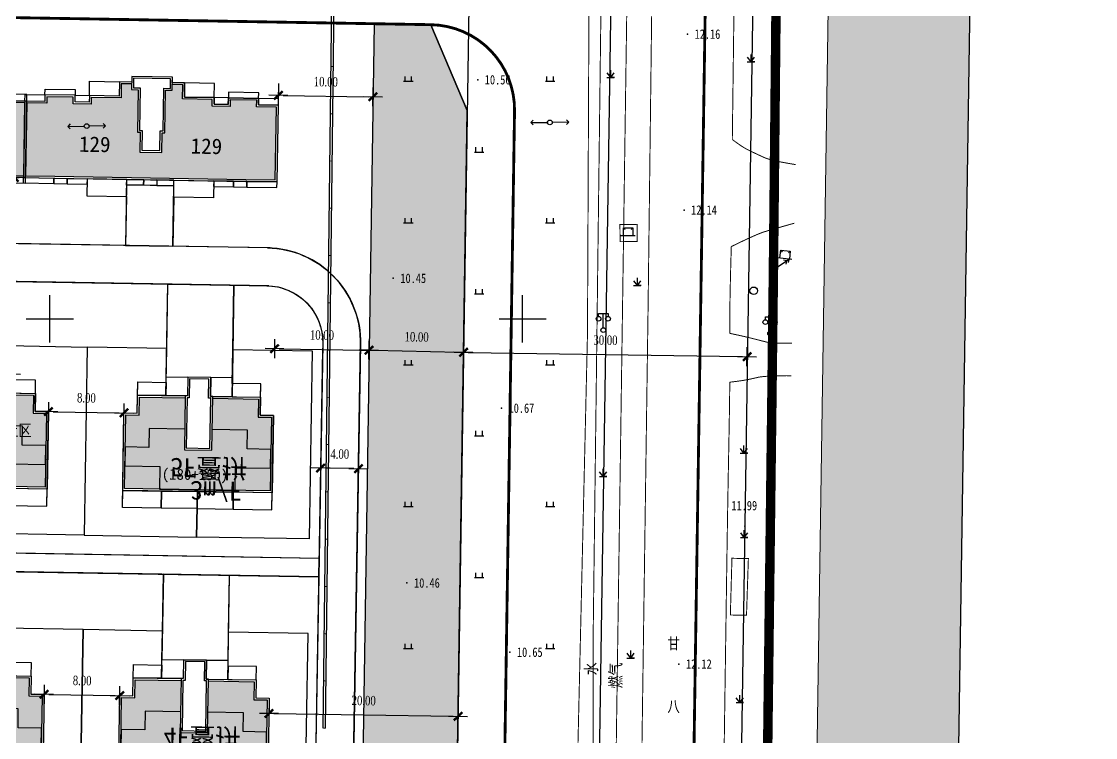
# Model space of a CAD drawing. Header units: millimetres. Extents: x -439850 to 440374, y 3556331 to 3581716.
# Drawn here: x 440082.7 to 440196.3, y 3581455.9 to 3581531.6 of the extents above; entities that cross this region are included whole.
import ezdxf
from ezdxf.enums import TextEntityAlignment as Align

# ---------------------------------------------------------------- set-up
doc = ezdxf.new("R2010")
doc.units = ezdxf.units.MM
doc.header["$LTSCALE"] = 1000
doc.header["$MEASUREMENT"] = 0
doc.linetypes.add('CENTER', pattern=[2, 1.25, -0.25, 0.25, -0.25])
for name, color, linetype in [('02E1水域', 131, 'Continuous'), ('02E1水域_H', 131, 'Continuous'), ('10G2防护绿地_H', 104, 'Continuous'), ('14中心线', 1, 'CENTER'), ('14缘石线', 7, 'Continuous'), ('14道路红线', 7, 'Continuous'), ('17特殊管线', 62, 'Continuous'), ('18标注', 7, 'Continuous'), ('DC调整', 1, 'Continuous'), ('dx', 250, 'Continuous'), ('F弹性', 55, 'Continuous'), ('建筑外轮廓线', 6, 'Continuous'), ('文字', 7, 'Continuous'), ('道路', 7, 'Continuous'), ('铺装', 6, 'Continuous')]:
    doc.layers.add(name, color=color, linetype=linetype)
doc.styles.add('-黑体', font='simhei.ttf')
doc.styles.add('HZ', font='', dxfattribs={"width": 0.8})
doc.styles.add('坐标标注', font='times.ttf', dxfattribs={"width": 0.75})
doc.styles.add('样式 1', font='simhei.ttf')
doc.styles.get('HZ').set_extended_font_data('SimSun')
doc.dimstyles.new('FAST', dxfattribs={"dimtxt": 1, "dimasz": 0.5, "dimexe": 0.5, "dimexo": 0.5, "dimgap": 1, "dimtad": 1, "dimzin": 4, "dimdsep": 46, "dimtxsty": '坐标标注', "dimblk": '尺寸起止点', "dimcen": 1, "dimadec": 1, "dimazin": 1, "dimtfac": 1, "dimtmove": 2, "dimatfit": 3, "dimldrblk": 'ARCHTICK', "dimfxl": 1.25, "dimarcsym": 0})

# ---------------------------------------------------------------- blocks, each defined once
blk = doc.blocks.new('GC155')
for p, q in [((4, 0), (0.5, 0)), ((3.419160948947703, 0), (2.919160948947703, 0.5)), ((2.919160948947703, -0.5), (3.419160948947703, 0)), ((4, 0), (3.5, 0.5)), ((3.5, -0.5), (4, 0))]:
    blk.add_line(p, q)
blk.add_circle((0, 0), 0.5)
blk = doc.blocks.new('GC154')
for p, q in [((4, 0), (0.5, 0)), ((4, 0), (3.5, 0.5)), ((3.5, -0.5), (4, 0))]:
    blk.add_line(p, q)
blk.add_circle((0, 0), 0.5)
blk = doc.blocks.new('GC022')
for p, q in [((-1.5, 0), (1.5, 0)), ((-1, 1.6), (-0.6464466094067265, 1.246446609406725)), ((-1, 1.6), (1, 1.6)), ((-1, 0), (-1, 1.6)), ((1, 1.6), (0.6464466094067265, 1.246446609406725)), ((1, 1.6), (0.9999999999999996, 0))]:
    blk.add_line(p, q)
blk = doc.blocks.new('GC097')
for p, q in [((-0.9999608355656608, 2.918269045633238), (-0.9999608355656608, 3.518269045633268)), ((-0.9999608355656608, 3.518269045633268), (1.000039164434339, 3.518269045633268)), ((3.91644343392e-05, 0.5182690456332693), (3.91644343392e-05, 3.518269045633268)), ((1.000039164434339, 3.518269045633268), (1.000039164434339, 2.918269045633259))]:
    blk.add_line(p, q)
for centre in [(-0.9999608355656608, 2.418269045633238), (1.000039164434339, 2.418269045633238), (0.0075058946569584, 0)]:
    blk.add_circle(centre, 0.5)
blk = doc.blocks.new('GC124')
for p, q in [((0, -0.7999999999999995), (-0.75, 0.2000000000000005)), ((0, -0.7999999999999995), (0, 0.7999999999999995)), ((0, -0.7999999999999995), (0.75, 0.2000000000000005)), ((-0.8, -0.7999999999999995), (0.75, -0.7999999999999995)), ((0.7999999999999994, -0.7999999999999995), (0, -0.7999999999999995))]:
    blk.add_line(p, q)
blk = doc.blocks.new('GC440')
blk.add_circle((0, 0), 0.8)
blk = doc.blocks.new('GC119')
for p, q in [((-1, 0), (1, 0)), ((-0.700000000000003, 0), (-0.700000000000003, 1)), ((0.6999999999999958, 0), (0.6999999999999958, 1))]:
    blk.add_line(p, q)
blk = doc.blocks.new('asfgghjl5463dsf')
at = {"ltscale": 0.02}
h = blk.add_hatch(color=211, dxfattribs=at)
h.dxf.hatch_style = 1
h.paths.add_polyline_path([(439644.7315185332, 3581523.314665683), (439644.7315185334, 3581521.314665683), (439647.2315185333, 3581521.314665683), (439647.2315185333, 3581524.714665683), (439645.8315185333, 3581524.714665683), (439645.8315185333, 3581526.614665683), (439640.9815185332, 3581526.614665683), (439640.9815185333, 3581523.314665683)])
h.paths.add_polyline_path([(439638.0815185334, 3581523.314665683), (439638.0815185334, 3581526.614665683), (439633.2315185333, 3581526.614665683), (439633.2315185333, 3581524.714665683), (439631.8315185333, 3581524.714665683), (439631.8315185333, 3581521.314665683), (439634.3315185333, 3581521.314665683), (439634.3315185333, 3581523.314665683)])
h.paths.add_polyline_path([(439638.0815185334, 3581523.314665683), (439634.3315185333, 3581523.314665683), (439634.3315185333, 3581521.314665683), (439631.8315185333, 3581521.314665683), (439631.8315185333, 3581519.314665683), (439635.5315185334, 3581519.314665683), (439635.5315059177, 3581516.914665683), (439643.5315185334, 3581516.914665683), (439643.5315185329, 3581519.314665683), (439647.2315185333, 3581519.314665683), (439647.2315185333, 3581521.314665683), (439644.7315185334, 3581521.314665683), (439644.7315185332, 3581523.314665683), (439640.9815185333, 3581523.314665683), (439640.9815185334, 3581521.114665683), (439638.0815185334, 3581521.114665683)])
h.paths.add_polyline_path([(439643.5315185334, 3581516.914665683), (439647.2315185333, 3581516.914665683), (439647.2315185333, 3581519.314665683), (439643.5315185329, 3581519.314665683)], flags=17)
h.paths.add_polyline_path([(439635.5315185334, 3581519.314665683), (439631.8315185333, 3581519.314665683), (439631.8315185333, 3581516.914665683), (439635.5315059177, 3581516.914665683)], flags=17)
h.paths.add_polyline_path([(439635.3872927377, 3581517.464220302), (439643.5153215017, 3581517.464220302), (439643.5153215017, 3581519.580793784), (439635.3872927377, 3581519.580793784)], flags=25)
at = {"color": 76, "ltscale": 0.02}
for points in [[(439635.7315185333, 3581514.914665683), (439631.6315185334, 3581514.914665683), (439631.6315185333, 3581524.914665683), (439633.0315185333, 3581524.914665683), (439633.0315185333, 3581528.214653322), (439636.0315185334, 3581528.214653322), (439636.0315185334, 3581531.814665683), (439627.6315185334, 3581531.814665683), (439627.6315185334, 3581511.914665683), (439639.5315185333, 3581511.914665683), (439639.5315185333, 3581516.714665682), (439635.7315185333, 3581516.714665682)], [(439643.3315185333, 3581514.914665683), (439647.4315185333, 3581514.914665683), (439647.4315185334, 3581524.914665683), (439646.0315185334, 3581524.914665683), (439646.0315185334, 3581528.214653322), (439643.0315185333, 3581528.214653322), (439643.0315185333, 3581531.814665683), (439651.4315185334, 3581531.814665683), (439651.4315185334, 3581511.914665683), (439639.5315185333, 3581511.914665683), (439639.5315185333, 3581516.714665682), (439643.3315185333, 3581516.714665682)]]:
    blk.add_lwpolyline(points, close=True, dxfattribs=at)
for points in [[(439643.0315185333, 3581528.814665682), (439643.0315185333, 3581531.814665683)], [(439639.5315185333, 3581516.714665682), (439639.5315185333, 3581511.914665683)]]:
    blk.add_lwpolyline(points, dxfattribs=at)
at = {"layer": '建筑外轮廓线', "color": 8}
for points in [[(439633.0315185333, 3581528.214653322), (439636.0315185334, 3581528.214653322), (439636.0315185334, 3581526.814665683), (439633.0315185333, 3581526.814665683)], [(439636.0315185334, 3581528.814665682), (439638.3065185333, 3581528.814665682), (439638.3065185333, 3581526.814665683), (439636.0315185334, 3581526.814665683)], [(439638.5065185334, 3581528.614665682), (439638.5065185334, 3581526.614665683), (439638.2815185333, 3581526.614665683), (439638.2815185333, 3581521.314665683), (439640.7815185333, 3581521.314665683), (439640.7815185333, 3581526.614665683), (439640.5565185333, 3581526.614665683), (439640.5565185333, 3581528.614665682)], [(439643.0315185333, 3581528.814665682), (439640.7565185334, 3581528.814665682), (439640.7565185334, 3581526.814665683), (439643.0315185333, 3581526.814665683)], [(439646.0315185334, 3581528.214653322), (439643.0315185333, 3581528.214653322), (439643.0315185333, 3581526.814665683), (439646.0315185334, 3581526.814665683)], [(439631.6315185333, 3581516.714665682), (439635.7315185333, 3581516.714665682), (439635.7315185333, 3581514.914665683), (439631.6315185333, 3581514.914665683)], [(439635.7315185333, 3581516.714665682), (439639.5315185333, 3581516.714665682), (439639.5315185333, 3581514.914665683), (439635.7315185333, 3581514.914665683)], [(439643.3315185333, 3581516.714665682), (439639.5315185333, 3581516.714665682), (439639.5315185333, 3581514.914665683), (439643.3315185333, 3581514.914665683)], [(439647.4315185333, 3581516.714665682), (439643.3315185333, 3581516.714665682), (439643.3315185333, 3581514.914665683), (439647.4315185333, 3581514.914665683)]]:
    blk.add_lwpolyline(points, close=True, dxfattribs=at)
at = {"layer": '建筑外轮廓线', "color": 6}
blk.add_lwpolyline([(439638.3065185333, 3581528.814665682), (439638.3065185333, 3581526.814665683), (439638.0815185334, 3581526.814665683), (439638.0815185334, 3581521.114665683), (439640.9815185334, 3581521.114665683), (439640.9815185332, 3581526.814665683), (439640.7565185334, 3581526.814665683), (439640.7565185334, 3581528.814665682)], close=True, dxfattribs=at)
blk.add_lwpolyline([(439640.9815185334, 3581526.814665683), (439646.0315185334, 3581526.814665683), (439646.0315185334, 3581524.914665683), (439647.4315185334, 3581524.914665683), (439647.4315185334, 3581516.714665682), (439639.5315185333, 3581516.714665682), (439631.6315185333, 3581516.714665682), (439631.6315185333, 3581524.914665683), (439633.0315185333, 3581524.914665683), (439633.0315185333, 3581526.814665683), (439638.0815185334, 3581526.814665683)], dxfattribs=at)
at = {"layer": '建筑外轮廓线', "color": 8}
for points in [[(439640.9815185334, 3581526.614665683), (439645.8315185333, 3581526.614665683), (439645.8315185333, 3581524.714665683), (439647.2315185333, 3581524.714665683), (439647.2315185333, 3581516.914665683), (439639.5315185333, 3581516.914665683), (439631.8315185333, 3581516.914665683), (439631.8315185333, 3581524.714665683), (439633.2315185333, 3581524.714665683), (439633.2315185333, 3581526.614665683), (439638.0815185334, 3581526.614665683)], [(439638.0815185334, 3581523.314665683), (439634.3315185333, 3581523.314665683), (439634.3315185333, 3581521.314665683), (439631.8315185333, 3581521.314665683), (439631.8315185333, 3581519.314665683), (439635.5315185334, 3581519.314665683), (439635.5315059177, 3581516.914665683), (439643.5315185334, 3581516.914665683), (439643.5315185329, 3581519.314665683), (439647.2315185333, 3581519.314665683), (439647.2315185333, 3581521.314665683), (439644.7315185334, 3581521.314665683), (439644.7315185332, 3581523.314665683), (439640.9815185333, 3581523.314665683)]]:
    blk.add_lwpolyline(points, dxfattribs=at)
at = {"layer": 'DC调整', "color": 3, "style": '样式 1'}
blk.add_text('(180+150)', height=1.146879999999999, dxfattribs=at).set_placement((439635.7400549849, 3581517.939402324))
blk = doc.blocks.new('sagg21asa21fas')
at = {"ltscale": 0.02}
h = blk.add_hatch(color=40, dxfattribs=at)
h.dxf.hatch_style = 1
h.paths.add_polyline_path([(437140.6698015593, 3586214.115563793), (437139.2698015593, 3586214.115563793), (437139.2698015593, 3586216.015563794), (437134.4198015592, 3586216.015563794), (437134.4198015592, 3586212.715563793), (437138.1698015591, 3586212.715563794), (437138.1698015593, 3586210.715563794), (437140.6698015593, 3586210.715563794)])
h.paths.add_polyline_path([(437131.5198015593, 3586216.015563794), (437126.6698015593, 3586216.015563794), (437126.6698015593, 3586214.115563793), (437125.2698015593, 3586214.115563793), (437125.2698015593, 3586210.715563794), (437127.7698015592, 3586210.715563794), (437127.7698015592, 3586212.715563794), (437131.5198015593, 3586212.715563794)])
h.paths.add_polyline_path([(437140.6698015593, 3586210.715563794), (437138.1698015593, 3586210.715563794), (437138.1698015591, 3586212.715563794), (437134.4198015592, 3586212.715563793), (437134.4198015593, 3586210.515563793), (437131.5198015593, 3586210.515563793), (437131.5198015593, 3586212.715563794), (437127.7698015592, 3586212.715563794), (437127.7698015592, 3586210.715563794), (437125.2698015593, 3586210.715563794), (437125.2698015593, 3586208.715563793), (437128.9698015593, 3586208.715563793), (437128.9697889436, 3586206.315563793), (437136.9698015593, 3586206.315563793), (437136.9698015588, 3586208.715563794), (437140.6698015593, 3586208.715563793)])
h.paths.add_polyline_path([(437128.9698015593, 3586208.715563793), (437125.2698015593, 3586208.715563793), (437125.2698015593, 3586206.315563793), (437128.9697889436, 3586206.315563793)], flags=17)
h.paths.add_polyline_path([(437140.6698015593, 3586208.715563793), (437136.9698015588, 3586208.715563794), (437136.9698015593, 3586206.315563793), (437140.6698015593, 3586206.315563793)], flags=17)
h.paths.add_polyline_path([(437128.8255757636, 3586206.865118411), (437136.9536045278, 3586206.865118411), (437136.9536045278, 3586208.981691895), (437128.8255757636, 3586208.981691895)], flags=25)
at = {"color": 76, "ltscale": 0.02}
for p, q in [((437129.4698015593, 3586218.215563794), (437129.4698015593, 3586221.215563794)), ((437136.4698015592, 3586218.215563794), (437136.4698015592, 3586221.215563794)), ((437132.9698015593, 3586206.115563793), (437132.9698015593, 3586201.315563794))]:
    blk.add_line(p, q, dxfattribs=at)
blk.add_lwpolyline([(437129.4698015593, 3586221.215563794), (437121.0698015593, 3586221.215563794), (437121.0698015593, 3586201.315563794), (437144.8698015593, 3586201.315563794), (437144.8698015593, 3586221.215563794), (437136.4698015592, 3586221.215563794)], dxfattribs=at)
at = {"layer": '建筑外轮廓线', "color": 8}
for points in [[(437129.4698015593, 3586218.215563794), (437131.7448015592, 3586218.215563794), (437131.7448015592, 3586216.215563794), (437129.4698015593, 3586216.215563794)], [(437131.9448015593, 3586218.015563793), (437131.9448015593, 3586216.015563794), (437131.7198015593, 3586216.015563794), (437131.7198015593, 3586210.715563793), (437134.2198015592, 3586210.715563793), (437134.2198015592, 3586216.015563794), (437133.9948015593, 3586216.015563794), (437133.9948015593, 3586218.015563793)], [(437136.4698015592, 3586218.215563794), (437134.1948015593, 3586218.215563794), (437134.1948015593, 3586216.215563794), (437136.4698015592, 3586216.215563794)], [(437126.4698015592, 3586217.615551433), (437129.4698015593, 3586217.615551433), (437129.4698015593, 3586216.215563794), (437126.4698015592, 3586216.215563794)], [(437139.4698015593, 3586217.615551433), (437136.4698015592, 3586217.615551433), (437136.4698015592, 3586216.215563794), (437139.4698015593, 3586216.215563794)], [(437125.0698015592, 3586206.115563793), (437129.1698015592, 3586206.115563793), (437129.1698015592, 3586204.315563794), (437125.0698015592, 3586204.315563794)], [(437129.1698015592, 3586206.115563793), (437132.9698015593, 3586206.115563793), (437132.9698015593, 3586204.315563794), (437129.1698015592, 3586204.315563794)], [(437136.7698015593, 3586206.115563793), (437132.9698015593, 3586206.115563793), (437132.9698015593, 3586204.315563794), (437136.7698015593, 3586204.315563794)], [(437140.8698015592, 3586206.115563793), (437136.7698015593, 3586206.115563793), (437136.7698015593, 3586204.315563794), (437140.8698015592, 3586204.315563794)]]:
    blk.add_lwpolyline(points, close=True, dxfattribs=at)
at = {"layer": '建筑外轮廓线', "color": 6}
blk.add_lwpolyline([(437131.7448015592, 3586218.215563794), (437131.7448015592, 3586216.215563794), (437131.5198015593, 3586216.215563794), (437131.5198015593, 3586210.515563793), (437134.4198015593, 3586210.515563793), (437134.4198015592, 3586216.215563794), (437134.1948015593, 3586216.215563794), (437134.1948015593, 3586218.215563794)], close=True, dxfattribs=at)
blk.add_lwpolyline([(437134.4198015593, 3586216.215563794), (437139.4698015593, 3586216.215563794), (437139.4698015593, 3586214.315563793), (437140.8698015593, 3586214.315563793), (437140.8698015593, 3586206.115563793), (437132.9698015593, 3586206.115563793), (437125.0698015592, 3586206.115563793), (437125.0698015592, 3586214.315563793), (437126.4698015592, 3586214.315563793), (437126.4698015592, 3586216.215563794), (437131.5198015593, 3586216.215563794)], dxfattribs=at)
at = {"layer": '建筑外轮廓线', "color": 8}
for points in [[(437134.4198015593, 3586216.015563794), (437139.2698015593, 3586216.015563794), (437139.2698015593, 3586214.115563793), (437140.6698015593, 3586214.115563793), (437140.6698015593, 3586206.315563793), (437132.9698015593, 3586206.315563793), (437125.2698015593, 3586206.315563793), (437125.2698015593, 3586214.115563793), (437126.6698015593, 3586214.115563793), (437126.6698015593, 3586216.015563794), (437131.5198015593, 3586216.015563794)], [(437131.5198015593, 3586212.715563794), (437127.7698015592, 3586212.715563794), (437127.7698015592, 3586210.715563794), (437125.2698015593, 3586210.715563794), (437125.2698015593, 3586208.715563793), (437128.9698015593, 3586208.715563793), (437128.9697889436, 3586206.315563793), (437136.9698015593, 3586206.315563793), (437136.9698015588, 3586208.715563794), (437140.6698015593, 3586208.715563793), (437140.6698015593, 3586210.715563794), (437138.1698015593, 3586210.715563794), (437138.1698015591, 3586212.715563794), (437134.4198015592, 3586212.715563793)]]:
    blk.add_lwpolyline(points, dxfattribs=at)
at = {"layer": 'DC调整', "color": 3, "style": '样式 1'}
blk.add_text('(160+140)', height=1.146879999999999, dxfattribs=at).set_placement((437129.1783380108, 3586207.340300434))
blk = doc.blocks.new('sagfghag5ag1asdfagsd')
at = {"ltscale": 0.02}
h = blk.add_hatch(color=121, dxfattribs=at)
h.dxf.hatch_style = 1
h.paths.add_polyline_path([(439529.7938858396, 3580669.999535487), (439527.6938858397, 3580669.999535487), (439527.6938858397, 3580670.699535487), (439524.8938858396, 3580670.699535488), (439524.8938858396, 3580669.999535487), (439522.9938858397, 3580669.999535487), (439522.9938858397, 3580670.699535488), (439519.8438858374, 3580670.699535488), (439519.8438858546, 3580672.199535487), (439518.743885841, 3580672.199535487), (439518.743885842, 3580671.599535392), (439518.0438858417, 3580671.599535393), (439518.0438858424, 3580667.099535392), (439517.7438858421, 3580667.099535392), (439517.7438858421, 3580664.999535393), (439515.4438858415, 3580664.999535393), (439515.4438858415, 3580667.099535393), (439515.1438858415, 3580667.099535393), (439515.1438858418, 3580671.599535393), (439514.4438858414, 3580671.599535392), (439514.4438858414, 3580672.199535487), (439513.3438858265, 3580672.199535487), (439513.3438858437, 3580670.699535488), (439510.1938858415, 3580670.699535488), (439510.1938858415, 3580669.999535488), (439508.2938858415, 3580669.999535487), (439508.2938858415, 3580670.699535488), (439505.4938858415, 3580670.699535488), (439505.4938858415, 3580669.999535488), (439503.3938858414, 3580669.999535488), (439503.3938858414, 3580662.299535487), (439506.4938858414, 3580662.299535487), (439516.5938858405, 3580662.299535488), (439526.6938858396, 3580662.299535487), (439529.7938858396, 3580662.299535487)])
h.paths.add_polyline_path([(439520.2868247161, 3580664.535893973), (439524.6313375904, 3580664.527313039), (439524.6361370953, 3580666.957294817), (439520.2916242211, 3580666.965875749)], flags=24)
h.paths.add_polyline_path([(439508.4827982819, 3580664.527167599), (439512.8273111562, 3580664.535748533), (439512.8225116511, 3580666.96573031), (439508.477998777, 3580666.957149377)], flags=24)
at = {"layer": '建筑外轮廓线', "color": 6}
blk.add_lwpolyline([(439516.5938858406, 3580672.999535488), (439514.4438858415, 3580672.999535488), (439514.4438858385, 3580672.399535488), (439513.1438858242, 3580672.399535488), (439513.1438858415, 3580670.899535487), (439509.9938858414, 3580670.899535487), (439509.9938858414, 3580670.199535488), (439508.4938858415, 3580670.199535488), (439508.4938858414, 3580670.899535487), (439505.2938858414, 3580670.899535487), (439505.2938858414, 3580670.199535488), (439503.1938858415, 3580670.199535488), (439503.1938858415, 3580662.099535487), (439506.4938858414, 3580662.099535487), (439516.5938858405, 3580662.099535487), (439526.6938858396, 3580662.099535487), (439529.9938858395, 3580662.099535487), (439529.9938858396, 3580670.199535488), (439527.8938858396, 3580670.199535488), (439527.8938858396, 3580670.899535487), (439524.6938858397, 3580670.899535487), (439524.6938858397, 3580670.199535488), (439523.1938858397, 3580670.199535488), (439523.1938858397, 3580670.899535487), (439520.0438858397, 3580670.899535487), (439520.0438858569, 3580672.399535488), (439518.7438858427, 3580672.399535488), (439518.7438858397, 3580672.999535488), (439516.5938858406, 3580672.999535488)], dxfattribs=at)
blk.add_lwpolyline([(439514.4438858414, 3580672.999535392), (439514.4438858414, 3580671.599535392), (439515.1438858418, 3580671.599535393), (439515.1438858415, 3580667.099535393), (439515.4438858415, 3580667.099535393), (439515.4438858415, 3580664.999535393), (439517.7438858421, 3580664.999535393), (439517.7438858421, 3580667.099535392), (439518.0438858424, 3580667.099535392), (439518.0438858417, 3580671.599535393), (439518.743885842, 3580671.599535392), (439518.7438858397, 3580672.999535392)], close=True, dxfattribs=at)
at = {"layer": '建筑外轮廓线', "color": 8}
for points in [[(439514.6438858414, 3580672.799535392), (439514.6438858414, 3580671.799535393), (439515.3438858417, 3580671.799535394), (439515.3438858415, 3580667.299535392), (439515.6438858415, 3580667.299535392), (439515.6438858415, 3580665.199535392), (439517.5438858421, 3580665.199535392), (439517.5438858421, 3580667.299535392), (439517.8438858424, 3580667.299535392), (439517.8438858417, 3580671.799535394), (439518.5438858416, 3580671.799535393), (439518.54388584, 3580672.799535392)], [(439505.2938858414, 3580671.499535487), (439508.4938858414, 3580671.499535487), (439508.4938858414, 3580670.899535487), (439505.2938858414, 3580670.899535487)], [(439509.9938858414, 3580670.899535487), (439509.9938858414, 3580672.399535488), (439513.1438858242, 3580672.399535524), (439513.1438858415, 3580670.899535487)], [(439523.1938858422, 3580670.899535487), (439523.1938858422, 3580672.399535488), (439520.0438858593, 3580672.399535524), (439520.043885842, 3580670.899535487)], [(439527.8938858421, 3580671.499535487), (439524.6938858421, 3580671.499535487), (439524.6938858421, 3580670.899535487), (439527.8938858421, 3580670.899535487)], [(439503.1938858415, 3580670.899535487), (439505.2938858414, 3580670.899535487), (439505.2938858414, 3580670.199535488), (439503.1938858415, 3580670.199535488)], [(439508.4938858414, 3580670.899535392), (439509.9938858414, 3580670.899535392), (439509.9938858414, 3580670.199535392), (439508.4938858414, 3580670.199535392)], [(439524.6938858421, 3580670.899535392), (439523.1938858422, 3580670.899535392), (439523.1938858422, 3580670.199535392), (439524.6938858421, 3580670.199535392)], [(439529.993885842, 3580670.899535487), (439527.8938858421, 3580670.899535487), (439527.8938858421, 3580670.199535488), (439529.993885842, 3580670.199535488)], [(439503.1938858415, 3580662.099535392), (439506.3938858415, 3580662.099535392), (439506.3938858415, 3580661.499535392), (439503.1938858415, 3580661.499535392)], [(439506.3938858415, 3580662.099535392), (439507.7938858415, 3580662.099535392), (439507.7938858415, 3580661.499535392), (439506.3938858415, 3580661.499535392)], [(439507.7938858415, 3580662.099535392), (439509.8938858414, 3580662.099535392), (439509.8938858414, 3580661.499535392), (439507.7938858415, 3580661.499535392)], [(439509.8938858414, 3580662.099535487), (439509.8938858415, 3580660.299535487), (439514.0938858415, 3580660.299535487), (439514.0938858413, 3580662.099535487)], [(439514.0938858413, 3580662.099535392), (439515.8938858414, 3580662.099535392), (439515.8938858414, 3580661.499535393), (439514.0938858413, 3580661.499535393)], [(439515.8938858414, 3580662.099535392), (439517.2938858421, 3580662.099535392), (439517.2938858421, 3580661.499535393), (439515.8938858414, 3580661.499535393)], [(439519.0938858422, 3580662.099535392), (439517.2938858421, 3580662.099535392), (439517.2938858421, 3580661.499535393), (439519.0938858422, 3580661.499535393)], [(439523.2938858421, 3580662.099535487), (439523.293885842, 3580660.299535487), (439519.0938858421, 3580660.299535487), (439519.0938858422, 3580662.099535487)], [(439525.3938858421, 3580662.099535392), (439523.2938858421, 3580662.099535392), (439523.2938858421, 3580661.499535392), (439525.3938858421, 3580661.499535392)], [(439526.793885842, 3580662.099535392), (439525.3938858421, 3580662.099535392), (439525.3938858421, 3580661.499535392), (439526.793885842, 3580661.499535392)], [(439529.993885842, 3580662.099535392), (439526.793885842, 3580662.099535392), (439526.793885842, 3580661.499535392), (439529.993885842, 3580661.499535392)]]:
    blk.add_lwpolyline(points, close=True, dxfattribs=at)
blk.add_lwpolyline([(439514.4438858414, 3580672.199535487), (439513.3438858265, 3580672.199535487), (439513.3438858437, 3580670.699535488), (439510.1938858415, 3580670.699535488), (439510.1938858415, 3580669.999535488), (439508.2938858415, 3580669.999535487), (439508.2938858415, 3580670.699535488), (439505.4938858415, 3580670.699535488), (439505.4938858415, 3580669.999535488), (439503.3938858414, 3580669.999535488), (439503.3938858414, 3580662.299535487), (439506.4938858414, 3580662.299535487), (439516.5938858405, 3580662.299535488), (439526.6938858396, 3580662.299535487), (439529.7938858396, 3580662.299535487), (439529.7938858396, 3580669.999535487), (439527.6938858397, 3580669.999535487), (439527.6938858397, 3580670.699535487), (439524.8938858396, 3580670.699535488), (439524.8938858396, 3580669.999535487), (439522.9938858397, 3580669.999535487), (439522.9938858397, 3580670.699535488), (439519.8438858374, 3580670.699535488), (439519.8438858546, 3580672.199535487), (439518.743885841, 3580672.199535487)], dxfattribs=at)
at = {"layer": '建筑外轮廓线', "color": 3, "style": '样式 1'}
for rotation, p in [(0.1131658785921997, (439510.6526367865, 3580665.755653432)), (359.8868341214084, (439522.4614990857, 3580665.755798871))]:
    blk.add_text('129', height=1.6384, rotation=rotation, dxfattribs=at).set_placement(p, align=Align.MIDDLE_CENTER)
blk = doc.blocks.new('尺寸起止点')
for p, q in [((-2, 0), (2, 0)), ((0, -2), (0, 2))]:
    blk.add_line(p, q)
blk.add_lwpolyline([(-0.8838834764832197, -0.8838834764831631, 0.5, 0.5, 0), (0.8838834764831061, 0.8838834764832197, 0, 0, 0)], format="xyseb")
blk = doc.blocks.new('*D124')
at = {"layer": '18标注', "color": 0, "lineweight": -2, "ltscale": 0.02, "transparency": 16777216}
for p, q in [((440081.6342278222, 3581494.830472153), (440081.9688448895, 3581514.627641418)), ((440082.0808099986, 3581515.12582037), (440082.4772234103, 3581515.119120084)), ((440081.7292932211, 3581494.328793916), (440082.1257064887, 3581494.322093632))]:
    blk.add_line(p, q, dxfattribs=at)
at = {"layer": 'Defpoints', "color": 0, "ltscale": 0.02, "transparency": 16777216}
for p in [(440081.580881405, 3581515.134270298), (440081.9772948167, 3581515.127570012), (440081.2293646274, 3581494.337243843)]:
    blk.add_point(p, dxfattribs=at)
at = {"layer": '18标注', "color": 0, "lineweight": -2, "ltscale": 0.02, "transparency": 16777216, "xscale": 0.5, "yscale": 0.5, "zscale": 0.5}
for p, rotation in [((440081.9772948167, 3581515.127570011), 89.03166356674527), ((440081.625777895, 3581494.330543559), 269.0316635667453)]:
    blk.add_blockref('尺寸起止点', p, dxfattribs=dict(at, rotation=rotation))
at = {"layer": '18标注', "color": 0, "ltscale": 0.02, "transparency": 16777216, "insert": (440080.2916582883, 3581504.75457715), "char_height": 1, "attachment_point": 5, "rotation": 89.03166356674527, "style": '坐标标注'}
blk.add_mtext('20.80', dxfattribs=at)
blk = doc.blocks.new('_ArchTick')
at = {"color": 0, "linetype": 'ByBlock', "const_width": 0.4}
blk.add_lwpolyline([(-0.5, -0.5), (0.5, 0.5)], dxfattribs=at)
blk = doc.blocks.new('*D72')
at = {"layer": '18标注', "color": 0, "lineweight": -2, "ltscale": 0.02, "transparency": 16777216}
for p, q in [((440109.9044021846, 3581525.057026381), (440109.8778829919, 3581523.311423159)), ((440119.903248402, 3581524.905123973), (440119.8767292092, 3581523.159520752)), ((440110.385420423, 3581523.80377035), (440119.3843820187, 3581523.667058184))]:
    blk.add_line(p, q, dxfattribs=at)
at = {"layer": 'Defpoints', "color": 0, "ltscale": 0.02, "transparency": 16777216}
for p in [(440109.911997305, 3581525.556968692), (440119.9108435223, 3581525.405066285), (440119.8843243295, 3581523.659463064)]:
    blk.add_point(p, dxfattribs=at)
at = {"layer": '18标注', "color": 0, "lineweight": -2, "ltscale": 0.02, "transparency": 16777216, "xscale": 0.5, "yscale": 0.5, "zscale": 0.5}
for p, rotation in [((440109.8854781123, 3581523.81136547), 179.1296298474983), ((440119.8843243295, 3581523.659463063), 359.1296298474984)]:
    blk.add_blockref('尺寸起止点', p, dxfattribs=dict(at, rotation=rotation))
at = {"layer": '18标注', "color": 0, "ltscale": 0.02, "transparency": 16777216, "insert": (440114.9078399081, 3581525.245333762), "char_height": 1, "attachment_point": 5, "rotation": 359.12962984749834, "style": '坐标标注'}
blk.add_mtext('10.00', dxfattribs=at)
blk = doc.blocks.new('*D127')
at = {"layer": '18标注', "color": 0, "lineweight": -2, "ltscale": 0.02, "transparency": 16777216}
for p, q in [((440108.9094399911, 3581459.56448953), (440108.8846566416, 3581457.933146713)), ((440128.9071324244, 3581459.260684716), (440128.8823490749, 3581457.6293419)), ((440109.3921940727, 3581458.425493904), (440128.3900018845, 3581458.136879331))]:
    blk.add_line(p, q, dxfattribs=at)
at = {"layer": 'Defpoints', "color": 0, "ltscale": 0.02, "transparency": 16777216}
for p in [(440108.9170351114, 3581460.064431841), (440128.9147275448, 3581459.760627027), (440128.8899441953, 3581458.12928421)]:
    blk.add_point(p, dxfattribs=at)
at = {"layer": '18标注', "color": 0, "lineweight": -2, "ltscale": 0.02, "transparency": 16777216, "xscale": 0.5, "yscale": 0.5, "zscale": 0.5}
for p, rotation in [((440108.892251762, 3581458.433089024), 179.1296298448357), ((440128.8899441953, 3581458.12928421), 359.1296298448358)]:
    blk.add_blockref('尺寸起止点', p, dxfattribs=dict(at, rotation=rotation))
at = {"layer": '18标注', "color": 0, "ltscale": 0.02, "transparency": 16777216, "insert": (440118.9140366657, 3581459.791106112), "char_height": 1, "attachment_point": 5, "rotation": 359.12962984483573, "style": '坐标标注'}
blk.add_mtext('20.00', dxfattribs=at)
blk = doc.blocks.new('*D92')
at = {"layer": '18标注', "color": 0, "lineweight": -2, "ltscale": 0.02, "transparency": 16777216}
blk.add_line((440086.0627555467, 3581490.354992342), (440093.0617558587, 3581490.236693569), dxfattribs=at)
at = {"layer": 'Defpoints', "color": 0, "ltscale": 0.02, "transparency": 16777216}
for p in [(440085.5628269531, 3581490.36344227), (440093.5616844528, 3581490.228243671), (440093.5616844526, 3581490.228243656)]:
    blk.add_point(p, dxfattribs=at)
at = {"layer": '18标注', "color": 0, "lineweight": -2, "ltscale": 0.02, "transparency": 16777216, "xscale": 0.5, "yscale": 0.5, "zscale": 0.5}
for p, rotation in [((440085.5628269529, 3581490.363442255), 179.0316652646954), ((440093.5616844526, 3581490.228243656), 359.0316652646955)]:
    blk.add_blockref('尺寸起止点', p, dxfattribs=dict(at, rotation=rotation))
at = {"layer": '18标注', "color": 0, "ltscale": 0.02, "transparency": 16777216, "insert": (440089.5877760222, 3581491.805721023), "char_height": 1, "attachment_point": 5, "rotation": 359.0316652646955, "style": '坐标标注'}
blk.add_mtext('8.00', dxfattribs=at)
blk = doc.blocks.new('*D95')
at = {"layer": '18标注', "color": 0, "lineweight": -2, "ltscale": 0.02, "transparency": 16777216}
blk.add_line((440085.6134425081, 3581460.458314727), (440092.6124428202, 3581460.340015953), dxfattribs=at)
at = {"layer": 'Defpoints', "color": 0, "ltscale": 0.02, "transparency": 16777216}
for p in [(440085.1135139145, 3581460.466764653), (440093.1123714142, 3581460.331566055), (440093.112371414, 3581460.331566041)]:
    blk.add_point(p, dxfattribs=at)
at = {"layer": '18标注', "color": 0, "lineweight": -2, "ltscale": 0.02, "transparency": 16777216, "xscale": 0.5, "yscale": 0.5, "zscale": 0.5}
for p, rotation in [((440085.1135139143, 3581460.466764639), 179.0316652646954), ((440093.112371414, 3581460.331566041), 359.0316652646955)]:
    blk.add_blockref('尺寸起止点', p, dxfattribs=dict(at, rotation=rotation))
at = {"layer": '18标注', "color": 0, "ltscale": 0.02, "transparency": 16777216, "insert": (440089.1384629836, 3581461.909043408), "char_height": 1, "attachment_point": 5, "rotation": 359.0316652646955, "style": '坐标标注'}
blk.add_mtext('8.00', dxfattribs=at)
blk = doc.blocks.new('*D74')
at = {"layer": '18标注', "color": 0, "lineweight": -2, "ltscale": 0.02, "transparency": 16777216}
blk.add_line((440129.9604417515, 3581496.616438096), (440158.9570957791, 3581496.175921117), dxfattribs=at)
at = {"layer": 'Defpoints', "color": 0, "ltscale": 0.02, "transparency": 16777216}
for p in [(440129.4604994403, 3581496.624033192), (440159.4570380894, 3581496.168325973), (440159.4570380899, 3581496.168325996)]:
    blk.add_point(p, dxfattribs=at)
at = {"layer": '18标注', "color": 0, "lineweight": -2, "ltscale": 0.02, "transparency": 16777216, "xscale": 0.5, "yscale": 0.5, "zscale": 0.5}
for p, rotation in [((440129.4604994407, 3581496.624033216), 179.1296298459957), ((440159.4570380899, 3581496.168325996), 359.1296298459957)]:
    blk.add_blockref('尺寸起止点', p, dxfattribs=dict(at, rotation=rotation))
at = {"layer": '18标注', "color": 0, "ltscale": 0.02, "transparency": 16777216, "insert": (440144.4817074525, 3581497.906099102), "char_height": 1, "attachment_point": 5, "rotation": 359.12962984599574, "style": '坐标标注'}
blk.add_mtext('30.00', dxfattribs=at)
blk = doc.blocks.new('*D75')
at = {"layer": '18标注', "color": 0, "lineweight": -2, "ltscale": 0.02, "transparency": 16777216}
blk.add_line((440119.9770742731, 3581496.849602376), (440128.9750933783, 3581496.649203097), dxfattribs=at)
at = {"layer": 'Defpoints', "color": 0, "ltscale": 0.02, "transparency": 16777216}
for p in [(440119.4771982318, 3581496.860735359), (440129.4749694195, 3581496.638070114), (440129.4749694196, 3581496.638070114)]:
    blk.add_point(p, dxfattribs=at)
at = {"layer": '18标注', "color": 0, "lineweight": -2, "ltscale": 0.02, "transparency": 16777216, "xscale": 0.5, "yscale": 0.5, "zscale": 0.5}
for p, rotation in [((440119.4771982318, 3581496.860735359), 178.724148634075), ((440129.4749694196, 3581496.638070114), 358.724148634075)]:
    blk.add_blockref('尺寸起止点', p, dxfattribs=dict(at, rotation=rotation))
at = {"layer": '18标注', "color": 0, "ltscale": 0.02, "transparency": 16777216, "insert": (440124.5097075226, 3581498.259122086), "char_height": 1, "attachment_point": 5, "rotation": 358.724148634075, "style": '坐标标注'}
blk.add_mtext('10.00', dxfattribs=at)
blk = doc.blocks.new('*D78')
at = {"layer": '18标注', "color": 0, "lineweight": -2, "ltscale": 0.02, "transparency": 16777216}
blk.add_line((440109.978294326, 3581497.005042643), (440118.9772559209, 3581496.868330476), dxfattribs=at)
at = {"layer": 'Defpoints', "color": 0, "ltscale": 0.02, "transparency": 16777216}
for p in [(440109.4783520153, 3581497.012637766), (440119.4771982318, 3581496.860735359), (440119.4771982317, 3581496.860735356)]:
    blk.add_point(p, dxfattribs=at)
at = {"layer": '18标注', "color": 0, "lineweight": -2, "ltscale": 0.02, "transparency": 16777216, "xscale": 0.5, "yscale": 0.5, "zscale": 0.5}
for p, rotation in [((440109.4783520153, 3581497.012637762), 179.1296298442189), ((440119.4771982317, 3581496.860735356), 359.1296298442189)]:
    blk.add_blockref('尺寸起止点', p, dxfattribs=dict(at, rotation=rotation))
at = {"layer": '18标注', "color": 0, "ltscale": 0.02, "transparency": 16777216, "insert": (440114.5007138107, 3581498.446606055), "char_height": 1, "attachment_point": 5, "rotation": 359.1296298442189, "style": '坐标标注'}
blk.add_mtext('10.00', dxfattribs=at)
blk = doc.blocks.new('*D88')
at = {"layer": '18标注', "color": 0, "lineweight": -2, "ltscale": 0.02, "transparency": 16777216}
blk.add_line((440117.8550317016, 3581484.330107756), (440114.8554575371, 3581484.380807167), dxfattribs=at)
at = {"layer": 'Defpoints', "color": 0, "ltscale": 0.02, "transparency": 16777216}
for p in [(440114.3555289429, 3581484.389257065), (440114.3555289428, 3581484.389257061), (440118.3549602959, 3581484.321657866)]:
    blk.add_point(p, dxfattribs=at)
at = {"layer": '18标注', "color": 0, "lineweight": -2, "ltscale": 0.02, "transparency": 16777216, "xscale": 0.5, "yscale": 0.5, "zscale": 0.5}
for p, rotation in [((440114.3555289428, 3581484.389257061), 179.0316673286944), ((440118.3549602958, 3581484.321657862), 359.0316673286944)]:
    blk.add_blockref('尺寸起止点', p, dxfattribs=dict(at, rotation=rotation))
at = {"layer": '18标注', "color": 0, "ltscale": 0.02, "transparency": 16777216, "insert": (440116.3807648845, 3581485.865335531), "char_height": 1, "attachment_point": 5, "rotation": 359.0316673286944, "style": '坐标标注'}
blk.add_mtext('4.00', dxfattribs=at)

msp = doc.modelspace()

# ---------------------------------------------------------------- hatches: boundary and pattern name
at = {"layer": '02E1水域_H', "extrusion": (0, 0, -1)}
msp.add_hatch(color=137, dxfattribs=at).paths.add_polyline_path([(-440184.7069960063, 3581643.156749289), (-440169.7052651243, 3581643.156749289), (-440166.4642700887, 3581429.821018379), (-440176.0722625865, 3581421.488268995), (-440181.3521170157, 3581422.324700802)])
at = {"layer": '10G2防护绿地_H', "linetype": 'Continuous', "extrusion": (0, 0, -1)}
msp.add_hatch(color=256, dxfattribs=at).paths.add_polyline_path([(-440129.863703366, 3581522.226150187), (-440126.0162635064, 3581531.285625836), (-440120.001725352, 3581531.387285131), (-440118.4662856784, 3581430.318279651), (-440100.4132481755, 3581409.50240713), (-440115.7585021982, 3581411.933394337), (-440128.4097480903, 3581426.52078561)])
msp.add_hatch(color=256, dxfattribs=at).paths.add_polyline_path([(-440129.863703366, 3581522.226150187), (-440126.0162635064, 3581531.285625836), (-440120.001725352, 3581531.387285131), (-440118.4662856784, 3581430.318279651), (-440100.4132481755, 3581409.50240713), (-440115.7585021982, 3581411.933394337), (-440128.4097480903, 3581426.52078561)])

# ---------------------------------------------------------------- linework, layer by layer
at = {"layer": '02E1水域', "color": 7, "linetype": 'Continuous', "lineweight": 0, "ltscale": 0.02, "extrusion": (0, 0, -1)}
msp.add_lwpolyline([(-440169.7052651243, 3581643.156749289), (-440166.4642700887, 3581429.821018379), (-440176.0722625865, 3581421.488268995), (-440181.3521170157, 3581422.324700802), (-440184.7069960063, 3581643.156749289)], dxfattribs=at)
at = {"layer": '10G2防护绿地_H', "linetype": 'Continuous', "extrusion": (0, 0, -1)}
msp.add_lwpolyline([(-440129.863703366, 3581522.226150187), (-440126.0162635064, 3581531.285625836), (-440120.001725352, 3581531.387285131), (-440118.4662856784, 3581430.318279651), (-440100.4132481755, 3581409.50240713), (-440115.7585021982, 3581411.933394337), (-440128.4097480903, 3581426.52078561)], close=True, dxfattribs=at)
msp.add_lwpolyline([(-440129.863703366, 3581522.226150187), (-440126.0162635064, 3581531.285625836), (-440120.001725352, 3581531.387285131), (-440118.4662856784, 3581430.318279651), (-440100.4132481755, 3581409.50240713), (-440115.7585021982, 3581411.933394337), (-440128.4097480903, 3581426.52078561)], close=True, dxfattribs=at)
at = {"layer": '14中心线', "extrusion": (0, 0, -1)}
msp.add_lwpolyline([(-440146.7026111157, 3581643.156749289), (-440143.1172789703, 3581407.155322125)], dxfattribs=at)
at = {"layer": '14缘石线', "extrusion": (0, 0, -1), "const_width": 0.3}
msp.add_lwpolyline([(-440156.7037650326, 3581643.156749289), (-440153.5963144833, 3581438.611470168)], dxfattribs=at)
at = {"layer": '14道路红线', "extrusion": (0, 0, -1)}
for points in [[(-440161.7043419912, 3581643.156749289), (-440158.5673930552, 3581436.669764073)], [(-440126.0162635064, 3581531.285625836), (-440129.863703366, 3581522.226150187)], [(-440129.863703366, 3581522.226150187), (-440128.4097480903, 3581426.52078561)]]:
    msp.add_lwpolyline(points, dxfattribs=at)
at = {"layer": '14道路红线', "extrusion": (0, 0, -1), "const_width": 0.3}
for points in [[(-439790.7740122117, 3581536.95197796), (-440126.0162635064, 3581531.285625836)], [(-440134.8631264744, 3581522.150198984), (-440133.4400083082, 3581428.474660823)]]:
    msp.add_lwpolyline(points, dxfattribs=at)
msp.add_lwpolyline([(-440134.8631264744, 3581522.150198984, -0.4137128542427141), (-440126.0162635064, 3581531.285625836)], format="xyb", dxfattribs=at)
at = {"layer": '17特殊管线', "color": 1, "linetype": 'ByBlock', "extrusion": (0, 0, -1), "const_width": 1}
msp.add_lwpolyline([(-440160.9393429086, 3581372.258620758), (-440160.6897930691, 3581404.944958797), (-440161.6024951668, 3581452.256164445), (-440162.2431672763, 3581505.36027054), (-440162.8088160259, 3581562.589306453), (-440163.1598360046, 3581588.738953728)], dxfattribs=at)
at = {"layer": 'dx', "color": 250, "linetype": 'Continuous'}
for p, q in [((440085.7225524424, 3581497.674194642), (440085.7225524424, 3581502.674194642)), ((440135.7225524423, 3581497.674194642), (440135.7225524423, 3581502.674194642)), ((440083.2225524424, 3581500.174194642), (440088.2225524423, 3581500.174194642)), ((440133.2225524423, 3581500.174194642), (440138.2225524423, 3581500.174194642))]:
    msp.add_line(p, q, dxfattribs=at)
at = {"layer": 'dx', "color": 250, "linetype": 'Continuous', "const_width": 0.1000000014901161, "flags": 128}
for points in [[(440140.4329245226, 3581406.171803358), (440142.5765405916, 3581498.517268802), (440142.9855065722, 3581588.960486454)], [(440158.7427522485, 3581584.782906993), (440158.394916548, 3581558.249353469), (440157.8941585049, 3581519.142011594)], [(440162.2431672688, 3581505.360270541), (440162.8088160187, 3581562.589306455)], [(440146.9861569095, 3581550.294419832), (440145.1729424155, 3581423.864546317)], [(440143.1883392151, 3581361.913123963), (440143.1807193836, 3581466.860807565), (440144.1712265869, 3581546.594465573)], [(440115.4575357991, 3581526.867706612), (440115.7075141982, 3581526.864759267)], [(440115.3985888861, 3581521.868138629), (440115.6485672853, 3581521.865191283)], [(440115.3396419733, 3581516.868570644), (440115.5896203724, 3581516.865623299)], [(440115.2806950604, 3581511.869002661), (440115.5306734596, 3581511.866055314)], [(440115.2217481475, 3581506.869434676), (440115.4717265467, 3581506.86648733)], [(440162.2431672688, 3581505.360270541), (440162.1821823303, 3581503.010309903)], [(440162.236681694, 3581505.110358908), (440162.1886679051, 3581503.260221536)], [(440160.6897930613, 3581404.944958798), (440161.602495159, 3581452.256164447), (440162.1821823303, 3581503.010309903)], [(440115.1628012346, 3581501.869866693), (440115.4127796337, 3581501.866919347)], [(440115.1038543217, 3581496.870298709), (440115.3538327209, 3581496.867351362)], [(440115.0449074089, 3581491.870730725), (440115.2948858081, 3581491.867783379)], [(440114.985960496, 3581486.871162741), (440115.2359388952, 3581486.868215395)], [(440114.9270135831, 3581481.871594756), (440115.1769919824, 3581481.868647411)], [(440114.8680666703, 3581476.872026773), (440115.1180450693, 3581476.869079427)], [(440114.8091197573, 3581471.872458788), (440115.0590981565, 3581471.869511443)], [(440114.7501728445, 3581466.872890804), (440115.0001512436, 3581466.869943459)], [(440114.6912259316, 3581461.873322821), (440114.9412043309, 3581461.870375475)]]:
    msp.add_lwpolyline(points, dxfattribs=at)
for points in [[(440145.4620380046, 3581407.035832534, 0.1941783917059107), (440147.6909900307, 3581408.759816698), (440148.990413417, 3581501.657254015), (440149.6041033269, 3581551.856409057)], [(440157.8941585049, 3581519.142011594, 0.0184848757633221), (440158.9302787705, 3581518.40468562, 0.0311092802698886), (440159.5866927471, 3581518.029441008, 0.0082390857661828), (440161.2079121316, 3581517.264928404, 0.0299446929501762), (440161.6691069461, 3581517.089068837, 0.0294819915781051), (440162.8014096135, 3581516.805395472, 0.0046468696889171), (440164.5888661628, 3581516.485236576, 0.0088826216301507)], [(440164.460097372, 3581510.291002138, 0.0019137556750508), (440161.535154771, 3581509.458197038, 0.0330262726588756), (440160.4525277176, 3581509.066388753, 0.0128966187706255), (440157.7862279625, 3581507.814202447)], [(440157.6202855345, 3581498.641356523), (440157.6202855345, 3581498.641356523, -0.0049556963802677), (440157.6497428073, 3581502.243585334, -0.0032036914056399), (440157.7862279625, 3581507.814202447)], [(440157.6202855345, 3581498.641356523, -0.0033323986428079), (440158.989544809, 3581498.342135863, -0.005114221601752), (440159.8783391857, 3581498.132118625, -0.003133732311211), (440161.1506419803, 3581497.809232214, 0.0064880072263122), (440161.7662213218, 3581497.657397912, 0.0555846787548378), (440162.2880352605, 3581497.595645018, 0.0049016643855683), (440164.1963015741, 3581497.601490922, 0.0301748366337201)], [(440157.6303162082, 3581493.475443914, 0.0116937693057843), (440158.9083441005, 3581493.639554622, 0.0156762527850379), (440159.8536723755, 3581493.813966314, 0.0045807554768541), (440160.5908022019, 3581493.981094038, -0.019372062987287), (440160.7662599706, 3581494.015453508, -0.018080239817474), (440161.2998549293, 3581494.078973814, -0.0109831541426688), (440162.182656668, 3581494.132326863, -0.0015710737015484), (440162.484913786, 3581494.142987372, -0.0018107109235032), (440162.7472256761, 3581494.150463053, -0.0103061426201206), (440164.1060020282, 3581494.156249467, -0.000260136168402), (440164.1246736509, 3581494.155934385, -0.0039339227006501)], [(440155.8310834769, 3581370.060519514, 1.67267599899e-05), (440156.0695851776, 3581387.492770608, 3.58772067528e-05), (440156.1799249756, 3581395.62008951), (440156.5767428262, 3581425.004595131, -0.0006026083773798), (440156.6954284829, 3581432.903662543, 0.0002998134921087), (440156.9435946715, 3581448.780195392, 0.0001964877599224), (440157.084018998, 3581458.373215762, -0.0001071308507861), (440157.3384256729, 3581475.967738141, -0.0012867597544889), (440157.5231806532, 3581486.67947137, 0.002028230451397), (440157.6303162082, 3581493.475443914, 0.0038330906816903)]]:
    msp.add_lwpolyline(points, format="xyb", dxfattribs=at)
at = {"layer": 'dx', "color": 250, "linetype": 'Continuous', "flags": 128}
msp.add_lwpolyline([(439773.149687209, 3581479.298020926), (439789.5759708651, 3581491.898143667), (439822.6439534774, 3581538.0686155), (439827.7054405109, 3581545.329038797), (440130.1370241982, 3581540.217261079), (440128.4097480824, 3581426.520785611), (440115.7585021892, 3581411.933394337), (439785.0175585275, 3581359.53758512), (439765.3584004109, 3581376.493300859), (439765.5662744531, 3581397.896013086, -0.0416138493033392), (439773.1496872092, 3581479.298020926)], format="xyb", dxfattribs=at)
for points in [[(440114.6322790187, 3581456.873754837), (440115.6092895477, 3581539.738663655)], [(440114.8822574179, 3581456.870807491), (440115.8592679469, 3581539.735716309)], [(440114.8822574179, 3581456.870807491), (440115.8592679469, 3581539.735716309)]]:
    msp.add_lwpolyline(points, dxfattribs=at)
at = {"layer": 'dx', "color": 250, "linetype": 'Continuous', "const_width": 0.1000000014901161, "elevation": 11.994, "flags": 128}
msp.add_lwpolyline([(440146.0076625641, 3581510.147228951), (440146.0276625642, 3581508.334228952), (440147.8375524424, 3581508.354194643), (440147.8175524423, 3581510.167194642)], close=True, dxfattribs=at)
at = {"layer": 'dx', "color": 250, "linetype": 'Continuous', "const_width": 0.1000000014901161, "flags": 128}
msp.add_lwpolyline([(440159.5923944591, 3581474.813771106), (440157.8554236019, 3581474.85076011), (440157.687462258, 3581468.851860519), (440159.3954335814, 3581468.818871274)], close=True, dxfattribs=at)
at = {"layer": 'dx', "color": 250, "linetype": 'Continuous', "const_width": 0.1000000014901161, "elevation": 0.25, "flags": 128}
msp.add_lwpolyline([(440114.8822574179, 3581456.870807491), (440114.6322790187, 3581456.873754837)], dxfattribs=at)
at = {"layer": 'dx', "color": 250, "linetype": 'Continuous'}
for p in [(440153.1533504187, 3581530.291094469, 11.441), (440153.1533504187, 3581530.291094469, 11.441), (440130.9685566058, 3581525.465612512, 10.56), (440130.9685566058, 3581525.465612512, 10.56), (440152.7913569164, 3581511.683902351, 11.441), (440152.7913569164, 3581511.683902351, 11.441), (440122.0409084506, 3581504.462636956, 10.45), (440122.0409084506, 3581504.462636956, 10.45), (440133.4804344843, 3581490.734604682, 10.67), (440133.4804344843, 3581490.734604682, 10.67), (440159.2333799542, 3581478.259710709, 11.994), (440159.2333799542, 3581478.259710709, 11.994), (440123.4870950799, 3581472.240152903, 10.46), (440123.4870950799, 3581472.240152903, 10.46), (440134.3645784677, 3581464.918914945, 10.65), (440134.3645784677, 3581464.918914945, 10.65), (440152.2474719821, 3581463.661198875, 11.441), (440152.2474719821, 3581463.661198875, 11.441)]:
    msp.add_point(p, dxfattribs=at)
at = {"layer": 'F弹性', "color": 7, "ltscale": 0.02, "extrusion": (0, 0, -1)}
msp.add_lwpolyline([(-440196.3047955552, 3581424.693496397), (-440181.3521170157, 3581422.324700802), (-440184.7069960063, 3581643.156749289)], dxfattribs=at)
at = {"layer": '道路', "color": 145, "ltscale": 0.02, "extrusion": (0, 0, -1)}
for p, q in [((440109.0148804812, 3581507.669574132), (439942.0257169185, 3581510.49206558)), ((440108.8871667326, 3581503.67116145), (439934.2119021504, 3581506.623565142)), ((440114.5784426281, 3581497.577666222), (440114.1947564762, 3581474.877351576)), ((440118.5778713791, 3581497.51006692), (440117.6889155646, 3581444.916100218)), ((439927.7277334738, 3581478.029067794), (440114.1947564762, 3581474.877351577)), ((439989.4738017916, 3581474.985133329), (440114.1609568251, 3581472.877637203)), ((440114.1609568251, 3581472.877637202), (440113.6894820506, 3581444.983417725))]:
    msp.add_line(p, q, dxfattribs=at)
at = {"layer": '道路', "color": 145, "ltscale": 0.02}
msp.add_line((440114.1609568251, 3581472.877637202), (440114.1947565402, 3581474.877351575), dxfattribs=at)
for points in [[(440093.8190428759, 3581513.127160608), (440093.7311637209, 3581507.927900663)], [(440098.8183288119, 3581513.042661371), (440098.7304496569, 3581507.843401426)], [(440098.0776648693, 3581497.052899035), (440098.1925836456, 3581503.851924475)], [(440105.0766651836, 3581496.93460026), (440105.1915839598, 3581503.733625701)], [(440097.628351829, 3581467.156221415), (440097.7297509422, 3581473.155362666)], [(440104.6273521432, 3581467.037922635), (440104.7287512564, 3581473.037063885)]]:
    msp.add_lwpolyline(points, dxfattribs=at)
at = {"layer": '道路', "color": 145, "ltscale": 0.02, "extrusion": (0, 0, -1)}
for centre, radius, start in [((-440108.5792995016, 3581497.679065176), 10, 90.9683347016963), ((-440108.5792995021, 3581497.679065175), 6, 90.96833469169621)]:
    msp.add_arc(centre, radius, start, 180.9683347750583, dxfattribs=at)
at = {"layer": '铺装', "ltscale": 0.02}
for points in [[(440093.7311637209, 3581507.927900663), (440098.7304495656, 3581507.843401428), (440098.8386086328, 3581514.242489982), (440093.8393227881, 3581514.326989218)], [(440097.993165736, 3581492.053612409), (440098.1925836456, 3581503.851924475), (440105.1915839494, 3581503.733625087), (440104.9921660733, 3581491.935313636), (440102.7174909482, 3581491.973760738), (440102.7512906106, 3581493.973475804), (440100.3016404994, 3581494.014880377), (440100.2678408381, 3581492.015165308)], [(440097.5776523581, 3581464.156649856), (440104.576652658, 3581464.038350924), (440104.7287512397, 3581473.037062901), (440097.7297509398, 3581473.155361833)]]:
    msp.add_lwpolyline(points, close=True, dxfattribs=at)
msp.add_lwpolyline([(439934.2119021504, 3581506.623565142), (440108.8871667326, 3581503.67116145, -0.4316029487210139), (440114.567585575, 3581496.93532216), (440113.6894820506, 3581444.983417725), (440117.6880386522, 3581444.922671679), (440118.5792995016, 3581497.679065176, 0.4092721015608337), (440108.7482977442, 3581507.677637054), (439942.0257169182, 3581510.49206558, -0.4092721015589812)], format="xyb", dxfattribs=at)
msp.add_lwpolyline([(439989.4737969276, 3581474.984833997), (439988.6525777067, 3581426.398510613), (439986.6469215854, 3581426.080774823), (439987.0363812179, 3581449.122632183), (439927.2562275785, 3581450.133052375), (439927.2900272839, 3581452.132766719), (439987.0701809256, 3581451.122346613), (439987.4740823581, 3581475.018633715), (439927.6939286997, 3581476.029054093), (439927.7277334738, 3581478.029067794), (440012.919668448, 3581476.589130593), (440013.4046943152, 3581505.28502936), (440015.4044086898, 3581505.251229645), (440014.9193828226, 3581476.555330878), (440114.1947565402, 3581474.877351575), (440114.1609517659, 3581472.877337875), (439989.4737969276, 3581474.984833997)], dxfattribs=at)

# ---------------------------------------------------------------- block references
at = {"layer": 'dx', "color": 250, "linetype": 'Continuous', "xscale": 0.5, "yscale": 0.5, "zscale": 0.5}
for name, p in [('GC124', (440159.8813690432, 3581527.746103879)), ('GC119', (440123.6300028593, 3581525.314974068)), ('GC119', (440138.6297492863, 3581525.315063623)), ('GC124', (440145.0386321892, 3581526.082485693)), ('GC119', (440131.1299208503, 3581517.815145631)), ('GC119', (440123.6300924142, 3581510.31522764)), ('GC119', (440138.6298388412, 3581510.315317195)), ('GC022', (440146.8697294923, 3581508.994693832)), ('GC124', (440147.8540124673, 3581504.106745812)), ('GC119', (440131.1300104051, 3581502.815399204)), ('GC440', (440160.1540237567, 3581503.140698775)), ('GC097', (440144.2495095515, 3581498.979270981, 11.778)), ('GC097', (440161.8882135159, 3581498.619382377, 12.343)), ('GC119', (440123.630181969, 3581495.315481213)), ('GC119', (440138.6299283961, 3581495.315570768)), ('GC119', (440131.13009996, 3581487.815652777)), ('GC124', (440159.124047689, 3581486.375895179)), ('GC124', (440144.2394276815, 3581483.89763596)), ('GC119', (440123.630271524, 3581480.315734786)), ('GC119', (440138.6300179511, 3581480.315824341)), ('GC124', (440159.1526062297, 3581477.43401945)), ('GC119', (440131.130189515, 3581472.81590635)), ('GC119', (440123.6303610789, 3581465.315988359)), ('GC119', (440138.6301075059, 3581465.316077914)), ('GC124', (440147.1562341413, 3581464.696774972)), ('GC124', (440158.6857931968, 3581459.984133943))]:
    msp.add_blockref(name, p, dxfattribs=at)
at = {"layer": 'dx', "color": 250, "linetype": 'Continuous'}
for name, p, xscale, yscale, zscale, rotation in [('GC154', (440138.5964739823, 3581520.942865932, 10.924), 0.5000000000295411, 0.5000000000295411, 0.5000000000295411, 180.4471704076698), ('GC154', (440138.5974739596, 3581520.943865921, 13.018), 0.4999999999927331, 0.4999999999927331, 0.4999999999927331, 0.6234894748388881), ('GC154', (440089.6153042968, 3581520.560579951, 10.117), 0.4999999999716783, 0.4999999999716783, 0.4999999999716783, 180.8072866083337), ('GC154', (440089.6153042968, 3581520.560579951, 10.117), 0.5000000000215601, 0.5000000000215601, 0.5000000000215601, 0.4468283008379855), ('GC022', (440163.4341398513, 3581506.580257028, 12.282), 0.4999999999807712, 0.4999999999807712, 0.4999999999807712, 354.0302429559685), ('GC155', (440162.2431672688, 3581505.360270541, 11.717), 0.5000000000003643, 0.5000000000003643, 0.5000000000003643, 33.54721885419432), ('GC155', (440162.2431672688, 3581505.360270541, 11.717), 0.5000000001714012, 0.5000000001714012, 0.5000000001714012, 89.43371000148717), ('GC155', (440162.1821823303, 3581503.010309903, 11.717), 0.5000000000000542, 0.5000000000000542, 0.5000000000000542, 269.34562617733)]:
    msp.add_blockref(name, p, dxfattribs=dict(at, xscale=xscale, yscale=yscale, zscale=zscale, rotation=rotation))
at = {"layer": '建筑外轮廓线', "color": 145, "zscale": -1, "rotation": 359.0316639637635}
for p in [(-59896.71606846683, 8792.361826476648), (-59870.11986728291, 8791.912290531684)]:
    msp.add_blockref('sagfghag5ag1asdfagsd', p, dxfattribs=at)
at = {"layer": '建筑外轮廓线', "color": 4, "zscale": -1, "rotation": 359.0316652656935}
for p in [(-60026.22533509549, 7906.898940823047), (-60002.42873402533, 7906.496724992067)]:
    msp.add_blockref('asfgghjl5463dsf', p, dxfattribs=at)
at = {"layer": '建筑外轮廓线', "color": 3, "zscale": -1, "rotation": 359.0316652261323}
for p in [(-57599.723423296, 3145.910959318287), (-57575.92682223138, 3145.50874347287)]:
    msp.add_blockref('sagg21asa21fas', p, dxfattribs=at)

# ---------------------------------------------------------------- texts
at = {"layer": 'dx', "color": 250, "linetype": 'Continuous', "style": 'HZ', "width": 0.8}
for s, p in [('12.16', (440153.9033407252, 3581529.7911074, 11.44080659170524)), ('10.56', (440131.7185469124, 3581524.965625442, 10.55982148487085)), ('12.14', (440153.5413472227, 3581511.183915282, 11.44080659170524)), ('10.45', (440122.7908987571, 3581503.962649886, 10.44982334440345)), ('10.67', (440134.2304247907, 3581490.234617613, 10.66981962533825)), ('11.99', (440157.7972188259, 3581479.919972772, 11.99379724332774)), ('10.46', (440124.2370853863, 3581471.740165833, 10.45982317535502)), ('10.65', (440135.1145687743, 3581464.418927875, 10.64981996343508)), ('12.12', (440152.9974622885, 3581463.161211806, 11.44080659170524))]:
    msp.add_text(s, height=0.9999830951582239, rotation=0.0003420697474519, dxfattribs=at).set_placement(p)
for s, height, rotation, p in [('堆土区', 1.249978868947779, 0.0003420697474519, (440081.7302358398, 3581488.405867603)), ('甘', 1.199999999999999, 0.0003420697474519, (440151.6897140051, 3581465.845144295)), ('水', 1.249978868947779, 90.62699827676262, (440142.9458276883, 3581463.151839627, 16.37572316631108)), ('燃气', 1.249978868947779, 90.62699827676262, (440145.515213825, 3581462.451944068)), ('八', 1.199999999999999, 0.0003420697474519, (440151.6808024156, 3581459.154409012))]:
    msp.add_text(s, height=height, rotation=rotation, dxfattribs=at).set_placement(p, align=Align.MIDDLE)
at = {"layer": '文字', "ltscale": 0.02, "style": '-黑体', "text_generation_flag": 4}
for s, p in [('5F叠拼', (440098.4796367905, 3581485.453705006)), ('3m/F', (440100.5811563008, 3581483.012352815)), ('4F叠拼', (440097.7699439656, 3581456.952953324))]:
    msp.add_text(s, height=2.000000000029177, rotation=359.2234130888385, dxfattribs=at).set_placement(p)

# ---------------------------------------------------------------- dimensions: what is measured, and where the dimension line sits
at = {"layer": '18标注', "color": 3, "ltscale": 0.02}
for p1, p2, distance, picture, middle in [((440109.9119973049, 3581525.556968691), (440119.9108435222, 3581525.405066285), -1.7458046490819061, '*D72', (440114.9078399081, 3581525.245333762)), ((440081.2293646274, 3581494.337243843), (440081.5808814049, 3581515.134270297), -0.3964700327233246, '*D124', (440080.2916582883, 3581504.75457715)), ((440109.4783520153, 3581497.012637766), (440119.4771982317, 3581496.860735359), -3.259252934212458e-09, '*D78', (440114.5007138107, 3581498.446606055)), ((440119.4771982317, 3581496.860735359), (440129.4749694195, 3581496.638070114), 2.5921282138035053e-12, '*D75', (440124.5097075226, 3581498.259122086)), ((440129.4604994403, 3581496.624033192), (440159.4570380894, 3581496.168325972), 2.4219550809382237e-08, '*D74', (440144.4817074525, 3581497.906099102)), ((440085.5628269531, 3581490.36344227), (440093.5616844528, 3581490.228243671), -1.4902967919666913e-08, '*D92', (440089.5877760222, 3581491.805721023)), ((440118.3549602959, 3581484.321657866), (440114.3555289429, 3581484.389257065), 4.192320472033979e-09, '*D88', (440116.3807648845, 3581485.865335531)), ((440085.1135139145, 3581460.466764653), (440093.1123714142, 3581460.331566055), -1.3970794636513963e-08, '*D95', (440089.1384629836, 3581461.909043408)), ((440108.9170351114, 3581460.064431841), (440128.9147275448, 3581459.760627027), -1.6315310604800723, '*D127', (440118.9140366658, 3581459.791106112))]:
    dim = msp.add_aligned_dim(p1=p1, p2=p2, distance=distance, dimstyle='FAST', dxfattribs=at)
    dim.commit()
    dim.dimension.update_dxf_attribs({"geometry": picture, "text_midpoint": middle})

doc.saveas('drawing.dxf')
